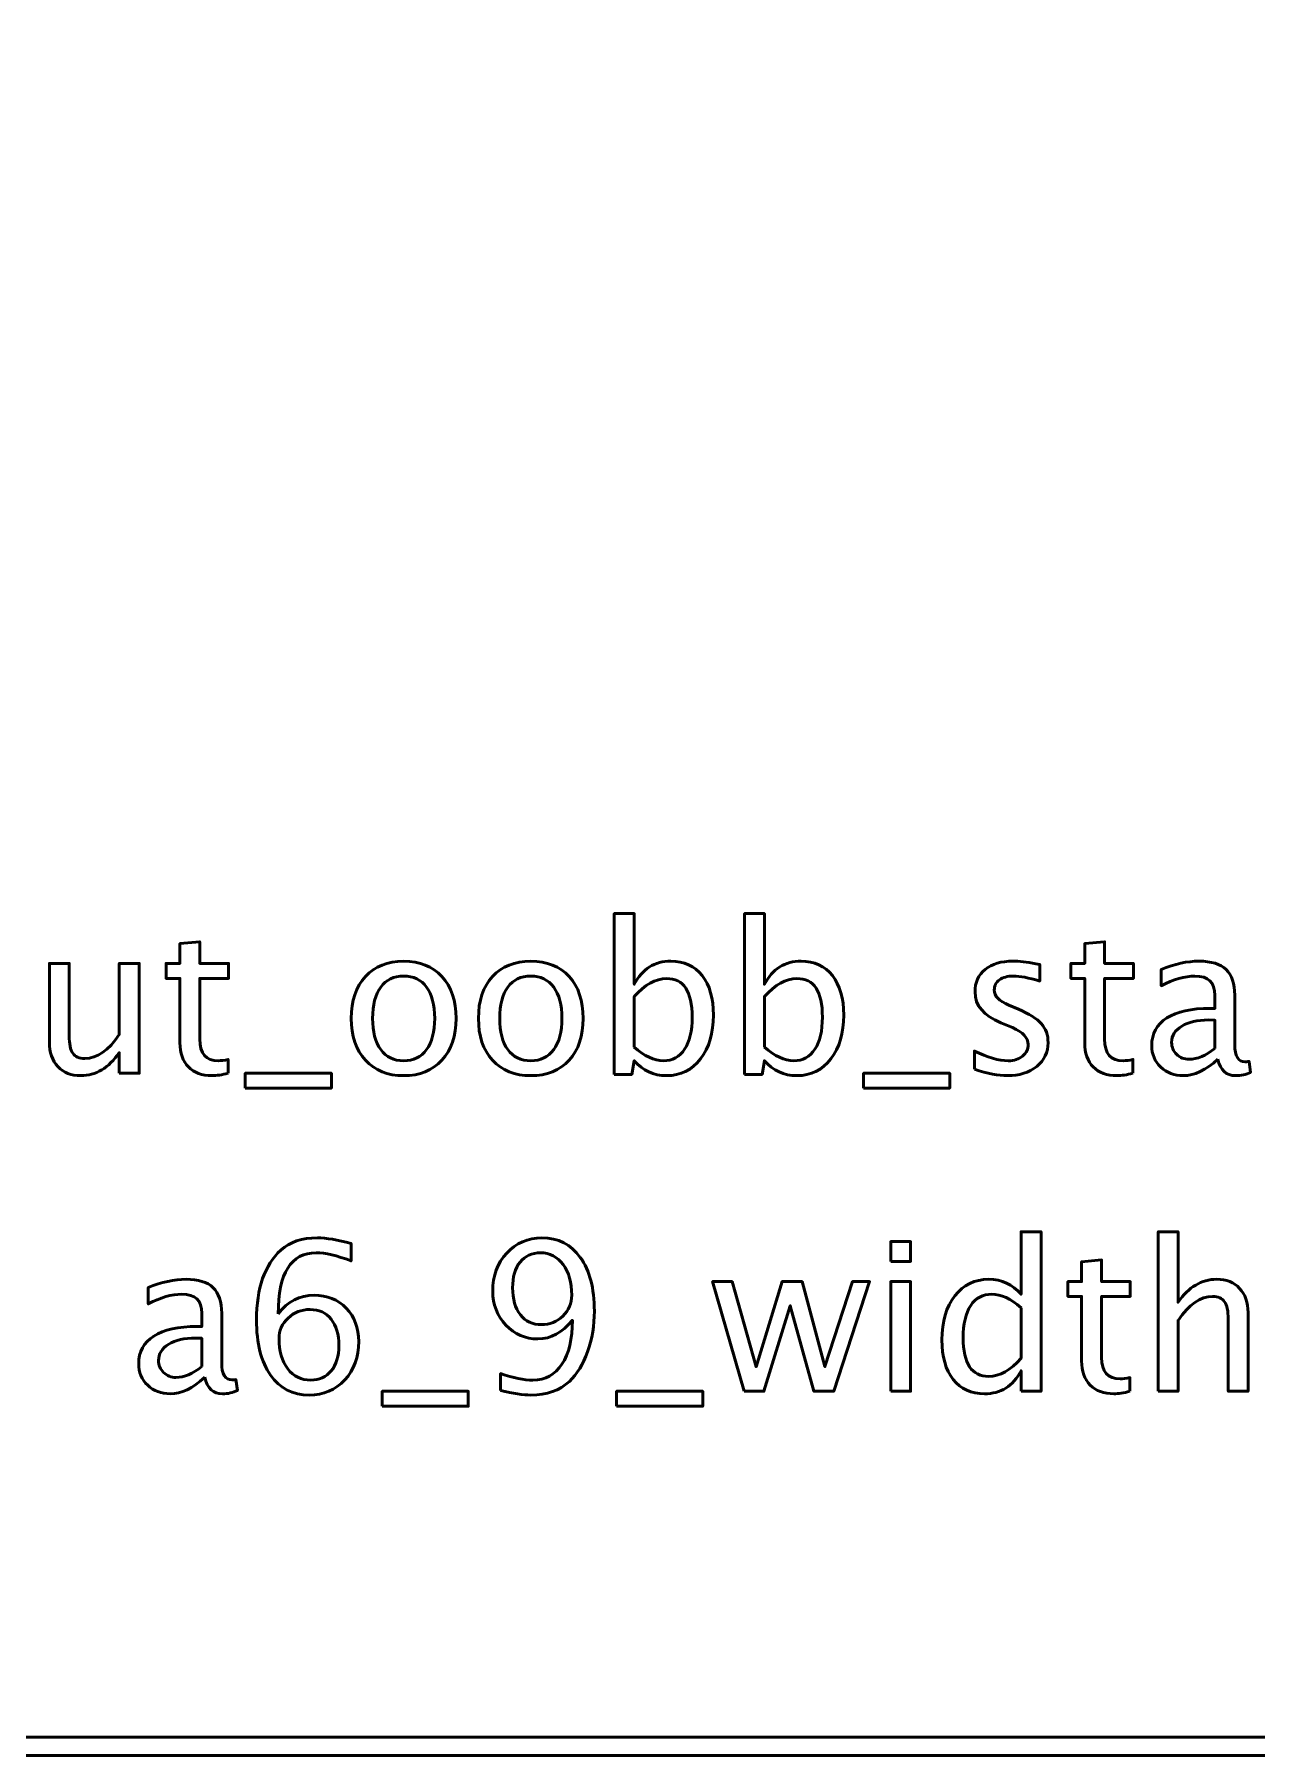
# Model space of a CAD drawing. Header units: centimetres. Extents: x -6.7 to 6.7, y -8.9 to 8.9.
# Drawn here: x -3.303 to 0.029, y -8.95 to -4.258 of the extents above; entities that cross this region are included whole.
import ezdxf

# ---------------------------------------------------------------- set-up
doc = ezdxf.new("R2010")
doc.units = ezdxf.units.CM
doc.header["$MEASUREMENT"] = 0
doc.layers.add('Layer 1', color=7, linetype='Continuous')

msp = doc.modelspace()

# ---------------------------------------------------------------- linework, layer by layer
at = {"layer": 'Layer 1', "color": 4, "lineweight": 53}
msp.add_lwpolyline([(-5.21524, -8.9), (5.21524, -8.9), (5.21524, 5.9), (-5.21524, 5.9), (-5.21524, -8.9)], close=True, dxfattribs=at)
at = {"layer": 'Layer 1', "lineweight": 53}
msp.add_open_spline([(-6.7, -8.45), (-6.7, -8.45), (-6.7, 8.45), (-6.7, 8.45), (-6.7, 8.45), (-6.7, 8.72614), (-6.47614, 8.95), (-6.2, 8.95), (-6.2, 8.95), (-6.2, 8.95), (6.2, 8.95), (6.2, 8.95), (6.2, 8.95), (6.47614, 8.95), (6.7, 8.72614), (6.7, 8.45), (6.7, 8.45), (6.7, 8.45), (6.7, -8.45), (6.7, -8.45), (6.7, -8.45), (6.7, -8.72614), (6.47614, -8.95), (6.2, -8.95), (6.2, -8.95), (6.2, -8.95), (-6.2, -8.95), (-6.2, -8.95), (-6.2, -8.95), (-6.47614, -8.95), (-6.7, -8.72614), (-6.7, -8.45)], degree=3, knots=[0, 0, 0, 0, 0.1111111, 0.1111111, 0.1111111, 0.1111111, 0.2222222, 0.2222222, 0.2222222, 0.2222222, 0.3333333, 0.3333333, 0.3333333, 0.3333333, 0.4444444, 0.4444444, 0.4444444, 0.4444444, 0.5555556, 0.5555556, 0.5555556, 0.5555556, 0.6666667, 0.6666667, 0.6666667, 0.6666667, 0.7777778, 0.7777778, 0.7777778, 0.7777778, 1, 1, 1, 1], dxfattribs=at)
at = {"layer": 'Layer 1', "color": 5, "lineweight": 53}
for points, knots in [([(-1.72193, -7.0929), (-1.72193, -7.0929), (-1.72193, -6.65433), (-1.72193, -6.65433), (-1.72193, -6.65433), (-1.72193, -6.65433), (-1.66775, -6.65433), (-1.66775, -6.65433), (-1.66775, -6.65433), (-1.66775, -6.65433), (-1.66775, -6.84689), (-1.66775, -6.84689), (-1.66775, -6.84689), (-1.64555, -6.80503), (-1.61215, -6.78415), (-1.56765, -6.78415), (-1.56765, -6.78415), (-1.53162, -6.78415), (-1.50331, -6.79722), (-1.48261, -6.82347), (-1.48261, -6.82347), (-1.46192, -6.84972), (-1.45157, -6.88556), (-1.45157, -6.931), (-1.45157, -6.931), (-1.45157, -6.98048), (-1.46333, -7.02046), (-1.48675, -7.05075), (-1.48675, -7.05075), (-1.51017, -7.08114), (-1.54103, -7.09628), (-1.57922, -7.09628), (-1.57922, -7.09628), (-1.61469, -7.09628), (-1.64423, -7.08274), (-1.66775, -7.05555), (-1.66775, -7.05555), (-1.66775, -7.05555), (-1.67433, -7.0929), (-1.67433, -7.0929), (-1.67433, -7.0929), (-1.67433, -7.0929), (-1.72193, -7.0929), (-1.72193, -7.0929)], [0, 0, 0, 0, 0.0833333, 0.0833333, 0.0833333, 0.0833333, 0.1666667, 0.1666667, 0.1666667, 0.1666667, 0.25, 0.25, 0.25, 0.25, 0.3333333, 0.3333333, 0.3333333, 0.3333333, 0.4166667, 0.4166667, 0.4166667, 0.4166667, 0.5, 0.5, 0.5, 0.5, 0.5833333, 0.5833333, 0.5833333, 0.5833333, 0.6666667, 0.6666667, 0.6666667, 0.6666667, 0.75, 0.75, 0.75, 0.75, 0.8333333, 0.8333333, 0.8333333, 0.8333333, 1, 1, 1, 1]), ([(-1.36671, -7.0929), (-1.36671, -7.0929), (-1.36671, -6.65433), (-1.36671, -6.65433), (-1.36671, -6.65433), (-1.36671, -6.65433), (-1.31253, -6.65433), (-1.31253, -6.65433), (-1.31253, -6.65433), (-1.31253, -6.65433), (-1.31253, -6.84689), (-1.31253, -6.84689), (-1.31253, -6.84689), (-1.29033, -6.80503), (-1.25693, -6.78415), (-1.21243, -6.78415), (-1.21243, -6.78415), (-1.1764, -6.78415), (-1.14809, -6.79722), (-1.12739, -6.82347), (-1.12739, -6.82347), (-1.1067, -6.84972), (-1.09635, -6.88556), (-1.09635, -6.931), (-1.09635, -6.931), (-1.09635, -6.98048), (-1.10811, -7.02046), (-1.13153, -7.05075), (-1.13153, -7.05075), (-1.15495, -7.08114), (-1.18581, -7.09628), (-1.224, -7.09628), (-1.224, -7.09628), (-1.25947, -7.09628), (-1.28901, -7.08274), (-1.31253, -7.05555), (-1.31253, -7.05555), (-1.31253, -7.05555), (-1.31911, -7.0929), (-1.31911, -7.0929), (-1.31911, -7.0929), (-1.31911, -7.0929), (-1.36671, -7.0929), (-1.36671, -7.0929)], [0, 0, 0, 0, 0.0833333, 0.0833333, 0.0833333, 0.0833333, 0.1666667, 0.1666667, 0.1666667, 0.1666667, 0.25, 0.25, 0.25, 0.25, 0.3333333, 0.3333333, 0.3333333, 0.3333333, 0.4166667, 0.4166667, 0.4166667, 0.4166667, 0.5, 0.5, 0.5, 0.5, 0.5833333, 0.5833333, 0.5833333, 0.5833333, 0.6666667, 0.6666667, 0.6666667, 0.6666667, 0.75, 0.75, 0.75, 0.75, 0.8333333, 0.8333333, 0.8333333, 0.8333333, 1, 1, 1, 1]), ([(-2.77498, -7.08942), (-2.79173, -7.09403), (-2.80631, -7.09628), (-2.81863, -7.09628), (-2.81863, -7.09628), (-2.84629, -7.09628), (-2.86783, -7.08838), (-2.88326, -7.07258), (-2.88326, -7.07258), (-2.89878, -7.05677), (-2.9065, -7.03485), (-2.9065, -7.00673), (-2.9065, -7.00673), (-2.9065, -7.00673), (-2.9065, -6.831), (-2.9065, -6.831), (-2.9065, -6.831), (-2.9065, -6.831), (-2.94394, -6.831), (-2.94394, -6.831), (-2.94394, -6.831), (-2.94394, -6.831), (-2.94394, -6.79036), (-2.94394, -6.79036), (-2.94394, -6.79036), (-2.94394, -6.79036), (-2.9065, -6.79036), (-2.9065, -6.79036), (-2.9065, -6.79036), (-2.9065, -6.79036), (-2.9065, -6.73626), (-2.9065, -6.73626), (-2.9065, -6.73626), (-2.9065, -6.73626), (-2.85231, -6.73109), (-2.85231, -6.73109), (-2.85231, -6.73109), (-2.85231, -6.73109), (-2.85231, -6.79036), (-2.85231, -6.79036), (-2.85231, -6.79036), (-2.85231, -6.79036), (-2.77385, -6.79036), (-2.77385, -6.79036), (-2.77385, -6.79036), (-2.77385, -6.79036), (-2.77385, -6.831), (-2.77385, -6.831), (-2.77385, -6.831), (-2.77385, -6.831), (-2.85231, -6.831), (-2.85231, -6.831), (-2.85231, -6.831), (-2.85231, -6.831), (-2.85231, -6.99694), (-2.85231, -6.99694), (-2.85231, -6.99694), (-2.85231, -7.03608), (-2.83528, -7.05564), (-2.80132, -7.05564), (-2.80132, -7.05564), (-2.79408, -7.05564), (-2.78533, -7.05442), (-2.77498, -7.05207), (-2.77498, -7.05207), (-2.77498, -7.05207), (-2.77498, -7.08942), (-2.77498, -7.08942)], [0, 0, 0, 0, 0.0555556, 0.0555556, 0.0555556, 0.0555556, 0.1111111, 0.1111111, 0.1111111, 0.1111111, 0.1666667, 0.1666667, 0.1666667, 0.1666667, 0.2222222, 0.2222222, 0.2222222, 0.2222222, 0.2777778, 0.2777778, 0.2777778, 0.2777778, 0.3333333, 0.3333333, 0.3333333, 0.3333333, 0.3888889, 0.3888889, 0.3888889, 0.3888889, 0.4444444, 0.4444444, 0.4444444, 0.4444444, 0.5, 0.5, 0.5, 0.5, 0.5555556, 0.5555556, 0.5555556, 0.5555556, 0.6111111, 0.6111111, 0.6111111, 0.6111111, 0.6666667, 0.6666667, 0.6666667, 0.6666667, 0.7222222, 0.7222222, 0.7222222, 0.7222222, 0.7777778, 0.7777778, 0.7777778, 0.7777778, 0.8333333, 0.8333333, 0.8333333, 0.8333333, 0.8888889, 0.8888889, 0.8888889, 0.8888889, 1, 1, 1, 1]), ([(-0.30773, -7.08942), (-0.32448, -7.09403), (-0.33906, -7.09628), (-0.35138, -7.09628), (-0.35138, -7.09628), (-0.37904, -7.09628), (-0.40058, -7.08838), (-0.41601, -7.07258), (-0.41601, -7.07258), (-0.43153, -7.05677), (-0.43925, -7.03485), (-0.43925, -7.00673), (-0.43925, -7.00673), (-0.43925, -7.00673), (-0.43925, -6.831), (-0.43925, -6.831), (-0.43925, -6.831), (-0.43925, -6.831), (-0.47669, -6.831), (-0.47669, -6.831), (-0.47669, -6.831), (-0.47669, -6.831), (-0.47669, -6.79036), (-0.47669, -6.79036), (-0.47669, -6.79036), (-0.47669, -6.79036), (-0.43925, -6.79036), (-0.43925, -6.79036), (-0.43925, -6.79036), (-0.43925, -6.79036), (-0.43925, -6.73626), (-0.43925, -6.73626), (-0.43925, -6.73626), (-0.43925, -6.73626), (-0.38506, -6.73109), (-0.38506, -6.73109), (-0.38506, -6.73109), (-0.38506, -6.73109), (-0.38506, -6.79036), (-0.38506, -6.79036), (-0.38506, -6.79036), (-0.38506, -6.79036), (-0.3066, -6.79036), (-0.3066, -6.79036), (-0.3066, -6.79036), (-0.3066, -6.79036), (-0.3066, -6.831), (-0.3066, -6.831), (-0.3066, -6.831), (-0.3066, -6.831), (-0.38506, -6.831), (-0.38506, -6.831), (-0.38506, -6.831), (-0.38506, -6.831), (-0.38506, -6.99694), (-0.38506, -6.99694), (-0.38506, -6.99694), (-0.38506, -7.03608), (-0.36803, -7.05564), (-0.33407, -7.05564), (-0.33407, -7.05564), (-0.32683, -7.05564), (-0.31808, -7.05442), (-0.30773, -7.05207), (-0.30773, -7.05207), (-0.30773, -7.05207), (-0.30773, -7.08942), (-0.30773, -7.08942)], [0, 0, 0, 0, 0.0555556, 0.0555556, 0.0555556, 0.0555556, 0.1111111, 0.1111111, 0.1111111, 0.1111111, 0.1666667, 0.1666667, 0.1666667, 0.1666667, 0.2222222, 0.2222222, 0.2222222, 0.2222222, 0.2777778, 0.2777778, 0.2777778, 0.2777778, 0.3333333, 0.3333333, 0.3333333, 0.3333333, 0.3888889, 0.3888889, 0.3888889, 0.3888889, 0.4444444, 0.4444444, 0.4444444, 0.4444444, 0.5, 0.5, 0.5, 0.5, 0.5555556, 0.5555556, 0.5555556, 0.5555556, 0.6111111, 0.6111111, 0.6111111, 0.6111111, 0.6666667, 0.6666667, 0.6666667, 0.6666667, 0.7222222, 0.7222222, 0.7222222, 0.7222222, 0.7777778, 0.7777778, 0.7777778, 0.7777778, 0.8333333, 0.8333333, 0.8333333, 0.8333333, 0.8888889, 0.8888889, 0.8888889, 0.8888889, 1, 1, 1, 1]), ([(-3.07169, -7.08951), (-3.07169, -7.08951), (-3.07169, -7.03325), (-3.07169, -7.03325), (-3.07169, -7.03325), (-3.10057, -7.0753), (-3.13566, -7.09628), (-3.17686, -7.09628), (-3.17686, -7.09628), (-3.20302, -7.09628), (-3.22381, -7.0881), (-3.23923, -7.07164), (-3.23923, -7.07164), (-3.25476, -7.05517), (-3.26247, -7.03307), (-3.26247, -7.00513), (-3.26247, -7.00513), (-3.26247, -7.00513), (-3.26247, -6.79036), (-3.26247, -6.79036), (-3.26247, -6.79036), (-3.26247, -6.79036), (-3.20828, -6.79036), (-3.20828, -6.79036), (-3.20828, -6.79036), (-3.20828, -6.79036), (-3.20828, -6.98744), (-3.20828, -6.98744), (-3.20828, -6.98744), (-3.20828, -7.00992), (-3.20499, -7.02582), (-3.1985, -7.03523), (-3.1985, -7.03523), (-3.19192, -7.04473), (-3.181, -7.04943), (-3.16567, -7.04943), (-3.16567, -7.04943), (-3.13256, -7.04943), (-3.10113, -7.0277), (-3.07169, -6.98415), (-3.07169, -6.98415), (-3.07169, -6.98415), (-3.07169, -6.79036), (-3.07169, -6.79036), (-3.07169, -6.79036), (-3.07169, -6.79036), (-3.0175, -6.79036), (-3.0175, -6.79036), (-3.0175, -6.79036), (-3.0175, -6.79036), (-3.0175, -7.08951), (-3.0175, -7.08951), (-3.0175, -7.08951), (-3.0175, -7.08951), (-3.07169, -7.08951), (-3.07169, -7.08951)], [0, 0, 0, 0, 0.0666667, 0.0666667, 0.0666667, 0.0666667, 0.1333333, 0.1333333, 0.1333333, 0.1333333, 0.2, 0.2, 0.2, 0.2, 0.2666667, 0.2666667, 0.2666667, 0.2666667, 0.3333333, 0.3333333, 0.3333333, 0.3333333, 0.4, 0.4, 0.4, 0.4, 0.4666667, 0.4666667, 0.4666667, 0.4666667, 0.5333333, 0.5333333, 0.5333333, 0.5333333, 0.6, 0.6, 0.6, 0.6, 0.6666667, 0.6666667, 0.6666667, 0.6666667, 0.7333333, 0.7333333, 0.7333333, 0.7333333, 0.8, 0.8, 0.8, 0.8, 0.8666667, 0.8666667, 0.8666667, 0.8666667, 1, 1, 1, 1]), ([(-2.29634, -7.09628), (-2.34027, -7.09628), (-2.37508, -7.08227), (-2.40066, -7.05423), (-2.40066, -7.05423), (-2.42635, -7.0262), (-2.43914, -6.9881), (-2.43914, -6.94003), (-2.43914, -6.94003), (-2.43914, -6.89205), (-2.42635, -6.85404), (-2.40066, -6.8261), (-2.40066, -6.8261), (-2.37508, -6.79816), (-2.34027, -6.78415), (-2.29634, -6.78415), (-2.29634, -6.78415), (-2.2524, -6.78415), (-2.2176, -6.79816), (-2.19201, -6.8261), (-2.19201, -6.8261), (-2.16633, -6.85404), (-2.15353, -6.89205), (-2.15353, -6.94003), (-2.15353, -6.94003), (-2.15353, -6.9881), (-2.16633, -7.0262), (-2.19201, -7.05423), (-2.19201, -7.05423), (-2.2176, -7.08227), (-2.2524, -7.09628), (-2.29634, -7.09628)], [0, 0, 0, 0, 0.1111111, 0.1111111, 0.1111111, 0.1111111, 0.2222222, 0.2222222, 0.2222222, 0.2222222, 0.3333333, 0.3333333, 0.3333333, 0.3333333, 0.4444444, 0.4444444, 0.4444444, 0.4444444, 0.5555556, 0.5555556, 0.5555556, 0.5555556, 0.6666667, 0.6666667, 0.6666667, 0.6666667, 0.7777778, 0.7777778, 0.7777778, 0.7777778, 1, 1, 1, 1]), ([(-1.94959, -7.09628), (-1.99352, -7.09628), (-2.02833, -7.08227), (-2.05391, -7.05423), (-2.05391, -7.05423), (-2.0796, -7.0262), (-2.09239, -6.9881), (-2.09239, -6.94003), (-2.09239, -6.94003), (-2.09239, -6.89205), (-2.0796, -6.85404), (-2.05391, -6.8261), (-2.05391, -6.8261), (-2.02833, -6.79816), (-1.99352, -6.78415), (-1.94959, -6.78415), (-1.94959, -6.78415), (-1.90565, -6.78415), (-1.87085, -6.79816), (-1.84526, -6.8261), (-1.84526, -6.8261), (-1.81958, -6.85404), (-1.80678, -6.89205), (-1.80678, -6.94003), (-1.80678, -6.94003), (-1.80678, -6.9881), (-1.81958, -7.0262), (-1.84526, -7.05423), (-1.84526, -7.05423), (-1.87085, -7.08227), (-1.90565, -7.09628), (-1.94959, -7.09628)], [0, 0, 0, 0, 0.1111111, 0.1111111, 0.1111111, 0.1111111, 0.2222222, 0.2222222, 0.2222222, 0.2222222, 0.3333333, 0.3333333, 0.3333333, 0.3333333, 0.4444444, 0.4444444, 0.4444444, 0.4444444, 0.5555556, 0.5555556, 0.5555556, 0.5555556, 0.6666667, 0.6666667, 0.6666667, 0.6666667, 0.7777778, 0.7777778, 0.7777778, 0.7777778, 1, 1, 1, 1]), ([(-0.74, -7.07879), (-0.74, -7.07879), (-0.74, -7.02911), (-0.74, -7.02911), (-0.74, -7.02911), (-0.70453, -7.0468), (-0.67377, -7.05564), (-0.64752, -7.05564), (-0.64752, -7.05564), (-0.63191, -7.05564), (-0.61893, -7.05141), (-0.60867, -7.04294), (-0.60867, -7.04294), (-0.59842, -7.03457), (-0.59324, -7.02403), (-0.59324, -7.01134), (-0.59324, -7.01134), (-0.59324, -6.9928), (-0.60764, -6.97747), (-0.63642, -6.96533), (-0.63642, -6.96533), (-0.63642, -6.96533), (-0.66813, -6.95188), (-0.66813, -6.95188), (-0.66813, -6.95188), (-0.71488, -6.9325), (-0.7383, -6.90447), (-0.7383, -6.86806), (-0.7383, -6.86806), (-0.7383, -6.842), (-0.72909, -6.8215), (-0.71065, -6.80654), (-0.71065, -6.80654), (-0.69221, -6.79158), (-0.6669, -6.78415), (-0.63482, -6.78415), (-0.63482, -6.78415), (-0.61817, -6.78415), (-0.59748, -6.78641), (-0.57292, -6.79102), (-0.57292, -6.79102), (-0.57292, -6.79102), (-0.56164, -6.79318), (-0.56164, -6.79318), (-0.56164, -6.79318), (-0.56164, -6.79318), (-0.56164, -6.83833), (-0.56164, -6.83833), (-0.56164, -6.83833), (-0.59183, -6.8293), (-0.61592, -6.82479), (-0.63388, -6.82479), (-0.63388, -6.82479), (-0.64969, -6.82479), (-0.6622, -6.82827), (-0.6717, -6.83514), (-0.6717, -6.83514), (-0.68111, -6.842), (-0.68581, -6.85122), (-0.68581, -6.86279), (-0.68581, -6.86279), (-0.68581, -6.87907), (-0.67264, -6.8929), (-0.64621, -6.90409), (-0.64621, -6.90409), (-0.64621, -6.90409), (-0.62015, -6.9151), (-0.62015, -6.9151), (-0.62015, -6.9151), (-0.59061, -6.92752), (-0.56973, -6.94069), (-0.5575, -6.95451), (-0.5575, -6.95451), (-0.54517, -6.96834), (-0.53906, -6.98565), (-0.53906, -7.00635), (-0.53906, -7.00635), (-0.53906, -7.0326), (-0.54941, -7.05414), (-0.5702, -7.07098), (-0.5702, -7.07098), (-0.59089, -7.08782), (-0.61742, -7.09628), (-0.64969, -7.09628), (-0.64969, -7.09628), (-0.67452, -7.09628), (-0.70453, -7.09045), (-0.74, -7.07879)], [0, 0, 0, 0, 0.0434783, 0.0434783, 0.0434783, 0.0434783, 0.0869565, 0.0869565, 0.0869565, 0.0869565, 0.1304348, 0.1304348, 0.1304348, 0.1304348, 0.173913, 0.173913, 0.173913, 0.173913, 0.2173913, 0.2173913, 0.2173913, 0.2173913, 0.2608696, 0.2608696, 0.2608696, 0.2608696, 0.3043478, 0.3043478, 0.3043478, 0.3043478, 0.3478261, 0.3478261, 0.3478261, 0.3478261, 0.3913043, 0.3913043, 0.3913043, 0.3913043, 0.4347826, 0.4347826, 0.4347826, 0.4347826, 0.4782609, 0.4782609, 0.4782609, 0.4782609, 0.5217391, 0.5217391, 0.5217391, 0.5217391, 0.5652174, 0.5652174, 0.5652174, 0.5652174, 0.6086957, 0.6086957, 0.6086957, 0.6086957, 0.6521739, 0.6521739, 0.6521739, 0.6521739, 0.6956522, 0.6956522, 0.6956522, 0.6956522, 0.7391304, 0.7391304, 0.7391304, 0.7391304, 0.7826087, 0.7826087, 0.7826087, 0.7826087, 0.826087, 0.826087, 0.826087, 0.826087, 0.8695652, 0.8695652, 0.8695652, 0.8695652, 0.9130435, 0.9130435, 0.9130435, 0.9130435, 1, 1, 1, 1]), ([(-0.07622, -7.05141), (-0.10877, -7.08133), (-0.14009, -7.09628), (-0.1702, -7.09628), (-0.1702, -7.09628), (-0.19494, -7.09628), (-0.21554, -7.08857), (-0.23181, -7.07305), (-0.23181, -7.07305), (-0.24818, -7.05753), (-0.25637, -7.03796), (-0.25637, -7.01435), (-0.25637, -7.01435), (-0.25637, -6.9817), (-0.24263, -6.95658), (-0.21516, -6.93909), (-0.21516, -6.93909), (-0.18769, -6.92159), (-0.14828, -6.91284), (-0.09691, -6.91284), (-0.09691, -6.91284), (-0.09691, -6.91284), (-0.08421, -6.91284), (-0.08421, -6.91284), (-0.08421, -6.91284), (-0.08421, -6.91284), (-0.08421, -6.87681), (-0.08421, -6.87681), (-0.08421, -6.87681), (-0.08421, -6.8421), (-0.10228, -6.82479), (-0.13849, -6.82479), (-0.13849, -6.82479), (-0.16653, -6.82479), (-0.1972, -6.83363), (-0.2304, -6.85132), (-0.2304, -6.85132), (-0.2304, -6.85132), (-0.2304, -6.80673), (-0.2304, -6.80673), (-0.2304, -6.80673), (-0.1939, -6.79167), (-0.15947, -6.78415), (-0.12721, -6.78415), (-0.12721, -6.78415), (-0.094, -6.78415), (-0.06944, -6.79167), (-0.05373, -6.80682), (-0.05373, -6.80682), (-0.03793, -6.82197), (-0.03003, -6.8453), (-0.03003, -6.87681), (-0.03003, -6.87681), (-0.03003, -6.87681), (-0.03003, -7.01199), (-0.03003, -7.01199), (-0.03003, -7.01199), (-0.03003, -7.04294), (-0.02053, -7.05847), (-0.00143, -7.05847), (-0.00143, -7.05847), (0.00092, -7.05847), (0.0044, -7.05809), (0.00901, -7.05734), (0.00901, -7.05734), (0.00901, -7.05734), (0.01287, -7.08744), (0.01287, -7.08744), (0.01287, -7.08744), (0.00055, -7.09337), (-0.013, -7.09628), (-0.02786, -7.09628), (-0.02786, -7.09628), (-0.05317, -7.09628), (-0.06926, -7.08133), (-0.07622, -7.05141)], [0, 0, 0, 0, 0.05, 0.05, 0.05, 0.05, 0.1, 0.1, 0.1, 0.1, 0.15, 0.15, 0.15, 0.15, 0.2, 0.2, 0.2, 0.2, 0.25, 0.25, 0.25, 0.25, 0.3, 0.3, 0.3, 0.3, 0.35, 0.35, 0.35, 0.35, 0.4, 0.4, 0.4, 0.4, 0.45, 0.45, 0.45, 0.45, 0.5, 0.5, 0.5, 0.5, 0.55, 0.55, 0.55, 0.55, 0.6, 0.6, 0.6, 0.6, 0.65, 0.65, 0.65, 0.65, 0.7, 0.7, 0.7, 0.7, 0.75, 0.75, 0.75, 0.75, 0.8, 0.8, 0.8, 0.8, 0.85, 0.85, 0.85, 0.85, 0.9, 0.9, 0.9, 0.9, 1, 1, 1, 1]), ([(-2.29643, -7.05564), (-2.26962, -7.05564), (-2.24874, -7.04558), (-2.23387, -7.02535), (-2.23387, -7.02535), (-2.2191, -7.00522), (-2.21167, -6.97672), (-2.21167, -6.94003), (-2.21167, -6.94003), (-2.21167, -6.90343), (-2.2191, -6.87502), (-2.23387, -6.85489), (-2.23387, -6.85489), (-2.24874, -6.83485), (-2.26962, -6.82479), (-2.29643, -6.82479), (-2.29643, -6.82479), (-2.32334, -6.82479), (-2.34422, -6.83485), (-2.3589, -6.85489), (-2.3589, -6.85489), (-2.37367, -6.87502), (-2.381, -6.90343), (-2.381, -6.94003), (-2.381, -6.94003), (-2.381, -6.97672), (-2.37367, -7.00522), (-2.3589, -7.02535), (-2.3589, -7.02535), (-2.34422, -7.04558), (-2.32334, -7.05564), (-2.29643, -7.05564)], [0, 0, 0, 0, 0.1111111, 0.1111111, 0.1111111, 0.1111111, 0.2222222, 0.2222222, 0.2222222, 0.2222222, 0.3333333, 0.3333333, 0.3333333, 0.3333333, 0.4444444, 0.4444444, 0.4444444, 0.4444444, 0.5555556, 0.5555556, 0.5555556, 0.5555556, 0.6666667, 0.6666667, 0.6666667, 0.6666667, 0.7777778, 0.7777778, 0.7777778, 0.7777778, 1, 1, 1, 1]), ([(-1.94968, -7.05564), (-1.92287, -7.05564), (-1.90199, -7.04558), (-1.88712, -7.02535), (-1.88712, -7.02535), (-1.87235, -7.00522), (-1.86492, -6.97672), (-1.86492, -6.94003), (-1.86492, -6.94003), (-1.86492, -6.90343), (-1.87235, -6.87502), (-1.88712, -6.85489), (-1.88712, -6.85489), (-1.90199, -6.83485), (-1.92287, -6.82479), (-1.94968, -6.82479), (-1.94968, -6.82479), (-1.97659, -6.82479), (-1.99747, -6.83485), (-2.01215, -6.85489), (-2.01215, -6.85489), (-2.02692, -6.87502), (-2.03425, -6.90343), (-2.03425, -6.94003), (-2.03425, -6.94003), (-2.03425, -6.97672), (-2.02692, -7.00522), (-2.01215, -7.02535), (-2.01215, -7.02535), (-1.99747, -7.04558), (-1.97659, -7.05564), (-1.94968, -7.05564)], [0, 0, 0, 0, 0.1111111, 0.1111111, 0.1111111, 0.1111111, 0.2222222, 0.2222222, 0.2222222, 0.2222222, 0.3333333, 0.3333333, 0.3333333, 0.3333333, 0.4444444, 0.4444444, 0.4444444, 0.4444444, 0.5555556, 0.5555556, 0.5555556, 0.5555556, 0.6666667, 0.6666667, 0.6666667, 0.6666667, 0.7777778, 0.7777778, 0.7777778, 0.7777778, 1, 1, 1, 1]), ([(-1.66775, -7.0182), (-1.63981, -7.04313), (-1.61318, -7.05564), (-1.58788, -7.05564), (-1.58788, -7.05564), (-1.56295, -7.05564), (-1.54366, -7.0452), (-1.53012, -7.02441), (-1.53012, -7.02441), (-1.51648, -7.00362), (-1.5097, -6.97436), (-1.5097, -6.93655), (-1.5097, -6.93655), (-1.5097, -6.86656), (-1.53285, -6.83156), (-1.57913, -6.83156), (-1.57913, -6.83156), (-1.60942, -6.83156), (-1.63896, -6.84793), (-1.66775, -6.88076), (-1.66775, -6.88076), (-1.66775, -6.88076), (-1.66775, -7.0182), (-1.66775, -7.0182)], [0, 0, 0, 0, 0.1428571, 0.1428571, 0.1428571, 0.1428571, 0.2857143, 0.2857143, 0.2857143, 0.2857143, 0.4285714, 0.4285714, 0.4285714, 0.4285714, 0.5714286, 0.5714286, 0.5714286, 0.5714286, 0.7142857, 0.7142857, 0.7142857, 0.7142857, 1, 1, 1, 1]), ([(-1.31253, -7.0182), (-1.28459, -7.04313), (-1.25796, -7.05564), (-1.23266, -7.05564), (-1.23266, -7.05564), (-1.20773, -7.05564), (-1.18844, -7.0452), (-1.1749, -7.02441), (-1.1749, -7.02441), (-1.16126, -7.00362), (-1.15448, -6.97436), (-1.15448, -6.93655), (-1.15448, -6.93655), (-1.15448, -6.86656), (-1.17763, -6.83156), (-1.22391, -6.83156), (-1.22391, -6.83156), (-1.2542, -6.83156), (-1.28374, -6.84793), (-1.31253, -6.88076), (-1.31253, -6.88076), (-1.31253, -6.88076), (-1.31253, -7.0182), (-1.31253, -7.0182)], [0, 0, 0, 0, 0.1428571, 0.1428571, 0.1428571, 0.1428571, 0.2857143, 0.2857143, 0.2857143, 0.2857143, 0.4285714, 0.4285714, 0.4285714, 0.4285714, 0.5714286, 0.5714286, 0.5714286, 0.5714286, 0.7142857, 0.7142857, 0.7142857, 0.7142857, 1, 1, 1, 1]), ([(-0.08421, -7.02187), (-0.08421, -7.02187), (-0.08421, -6.94501), (-0.08421, -6.94501), (-0.08421, -6.94501), (-0.08421, -6.94501), (-0.10162, -6.94445), (-0.10162, -6.94445), (-0.10162, -6.94445), (-0.13172, -6.94445), (-0.15599, -6.95), (-0.17452, -6.9611), (-0.17452, -6.9611), (-0.19296, -6.97229), (-0.20218, -6.98706), (-0.20218, -7.0055), (-0.20218, -7.0055), (-0.20218, -7.01839), (-0.19757, -7.0293), (-0.18845, -7.03824), (-0.18845, -7.03824), (-0.17923, -7.04718), (-0.16803, -7.05169), (-0.15477, -7.05169), (-0.15477, -7.05169), (-0.13219, -7.05169), (-0.10867, -7.04172), (-0.08421, -7.02187)], [0, 0, 0, 0, 0.125, 0.125, 0.125, 0.125, 0.25, 0.25, 0.25, 0.25, 0.375, 0.375, 0.375, 0.375, 0.5, 0.5, 0.5, 0.5, 0.625, 0.625, 0.625, 0.625, 0.75, 0.75, 0.75, 0.75, 1, 1, 1, 1]), ([(-2.72813, -7.13015), (-2.72813, -7.13015), (-2.72813, -7.08951), (-2.72813, -7.08951), (-2.72813, -7.08951), (-2.72813, -7.08951), (-2.49333, -7.08951), (-2.49333, -7.08951), (-2.49333, -7.08951), (-2.49333, -7.08951), (-2.49333, -7.13015), (-2.49333, -7.13015), (-2.49333, -7.13015), (-2.49333, -7.13015), (-2.72813, -7.13015), (-2.72813, -7.13015)], [0, 0, 0, 0, 0.2, 0.2, 0.2, 0.2, 0.4, 0.4, 0.4, 0.4, 0.6, 0.6, 0.6, 0.6, 1, 1, 1, 1]), ([(-1.04197, -7.13015), (-1.04197, -7.13015), (-1.04197, -7.08951), (-1.04197, -7.08951), (-1.04197, -7.08951), (-1.04197, -7.08951), (-0.80717, -7.08951), (-0.80717, -7.08951), (-0.80717, -7.08951), (-0.80717, -7.08951), (-0.80717, -7.13015), (-0.80717, -7.13015), (-0.80717, -7.13015), (-0.80717, -7.13015), (-1.04197, -7.13015), (-1.04197, -7.13015)], [0, 0, 0, 0, 0.2, 0.2, 0.2, 0.2, 0.4, 0.4, 0.4, 0.4, 0.6, 0.6, 0.6, 0.6, 1, 1, 1, 1]), ([(-2.6384, -7.74538), (-2.61243, -7.7118), (-2.57979, -7.69496), (-2.54047, -7.69496), (-2.54047, -7.69496), (-2.50481, -7.69496), (-2.47565, -7.70672), (-2.45288, -7.73033), (-2.45288, -7.73033), (-2.43021, -7.75394), (-2.41883, -7.78424), (-2.41883, -7.82121), (-2.41883, -7.82121), (-2.41883, -7.86363), (-2.43153, -7.89853), (-2.45702, -7.92591), (-2.45702, -7.92591), (-2.48252, -7.95329), (-2.51488, -7.96702), (-2.55429, -7.96702), (-2.55429, -7.96702), (-2.59907, -7.96702), (-2.63426, -7.94886), (-2.65956, -7.91265), (-2.65956, -7.91265), (-2.68496, -7.87633), (-2.69766, -7.8261), (-2.69766, -7.76203), (-2.69766, -7.76203), (-2.69766, -7.67567), (-2.67546, -7.61236), (-2.63115, -7.57191), (-2.63115, -7.57191), (-2.60707, -7.54971), (-2.57377, -7.53861), (-2.53134, -7.53861), (-2.53134, -7.53861), (-2.50669, -7.53861), (-2.47612, -7.54369), (-2.43971, -7.55385), (-2.43971, -7.55385), (-2.43971, -7.55385), (-2.43971, -7.60126), (-2.43971, -7.60126), (-2.43971, -7.60126), (-2.47819, -7.58659), (-2.5098, -7.57925), (-2.53463, -7.57925), (-2.53463, -7.57925), (-2.60378, -7.57925), (-2.6384, -7.63466), (-2.6384, -7.74538)], [0, 0, 0, 0, 0.0714286, 0.0714286, 0.0714286, 0.0714286, 0.1428571, 0.1428571, 0.1428571, 0.1428571, 0.2142857, 0.2142857, 0.2142857, 0.2142857, 0.2857143, 0.2857143, 0.2857143, 0.2857143, 0.3571429, 0.3571429, 0.3571429, 0.3571429, 0.4285714, 0.4285714, 0.4285714, 0.4285714, 0.5, 0.5, 0.5, 0.5, 0.5714286, 0.5714286, 0.5714286, 0.5714286, 0.6428571, 0.6428571, 0.6428571, 0.6428571, 0.7142857, 0.7142857, 0.7142857, 0.7142857, 0.7857143, 0.7857143, 0.7857143, 0.7857143, 0.8571429, 0.8571429, 0.8571429, 0.8571429, 1, 1, 1, 1]), ([(-2.032, -7.9546), (-2.032, -7.9546), (-2.032, -7.90832), (-2.032, -7.90832), (-2.032, -7.90832), (-1.99748, -7.92036), (-1.96813, -7.92638), (-1.94386, -7.92638), (-1.94386, -7.92638), (-1.91008, -7.92638), (-1.88365, -7.91199), (-1.86465, -7.8832), (-1.86465, -7.8832), (-1.84564, -7.85441), (-1.83614, -7.81434), (-1.83614, -7.76307), (-1.83614, -7.76307), (-1.86371, -7.79703), (-1.89503, -7.81406), (-1.93022, -7.81406), (-1.93022, -7.81406), (-1.96455, -7.81406), (-1.99372, -7.80145), (-2.01761, -7.77615), (-2.01761, -7.77615), (-2.04151, -7.75084), (-2.05345, -7.72008), (-2.05345, -7.68367), (-2.05345, -7.68367), (-2.05345, -7.6419), (-2.04075, -7.60728), (-2.01526, -7.57981), (-2.01526, -7.57981), (-1.98986, -7.55234), (-1.95787, -7.53861), (-1.9193, -7.53861), (-1.9193, -7.53861), (-1.875, -7.53861), (-1.84009, -7.55639), (-1.8146, -7.59195), (-1.8146, -7.59195), (-1.78911, -7.62751), (-1.77631, -7.67615), (-1.77631, -7.73795), (-1.77631, -7.73795), (-1.77631, -7.77727), (-1.78243, -7.81424), (-1.79475, -7.84886), (-1.79475, -7.84886), (-1.80707, -7.88358), (-1.82354, -7.91048), (-1.84433, -7.92977), (-1.84433, -7.92977), (-1.87086, -7.9546), (-1.90585, -7.96702), (-1.94913, -7.96702), (-1.94913, -7.96702), (-1.97048, -7.96702), (-1.99804, -7.96288), (-2.032, -7.9546)], [0, 0, 0, 0, 0.0625, 0.0625, 0.0625, 0.0625, 0.125, 0.125, 0.125, 0.125, 0.1875, 0.1875, 0.1875, 0.1875, 0.25, 0.25, 0.25, 0.25, 0.3125, 0.3125, 0.3125, 0.3125, 0.375, 0.375, 0.375, 0.375, 0.4375, 0.4375, 0.4375, 0.4375, 0.5, 0.5, 0.5, 0.5, 0.5625, 0.5625, 0.5625, 0.5625, 0.625, 0.625, 0.625, 0.625, 0.6875, 0.6875, 0.6875, 0.6875, 0.75, 0.75, 0.75, 0.75, 0.8125, 0.8125, 0.8125, 0.8125, 0.875, 0.875, 0.875, 0.875, 1, 1, 1, 1]), ([(-0.96813, -7.60296), (-0.96813, -7.60296), (-0.96813, -7.54877), (-0.96813, -7.54877), (-0.96813, -7.54877), (-0.96813, -7.54877), (-0.91395, -7.54877), (-0.91395, -7.54877), (-0.91395, -7.54877), (-0.91395, -7.54877), (-0.91395, -7.60296), (-0.91395, -7.60296), (-0.91395, -7.60296), (-0.91395, -7.60296), (-0.96813, -7.60296), (-0.96813, -7.60296)], [0, 0, 0, 0, 0.2, 0.2, 0.2, 0.2, 0.4, 0.4, 0.4, 0.4, 0.6, 0.6, 0.6, 0.6, 1, 1, 1, 1]), ([(-0.61254, -7.95686), (-0.61254, -7.95686), (-0.61254, -7.9007), (-0.61254, -7.9007), (-0.61254, -7.9007), (-0.63465, -7.94265), (-0.66795, -7.96363), (-0.71245, -7.96363), (-0.71245, -7.96363), (-0.74857, -7.96363), (-0.77698, -7.95056), (-0.79768, -7.92431), (-0.79768, -7.92431), (-0.81837, -7.89806), (-0.82872, -7.86222), (-0.82872, -7.81678), (-0.82872, -7.81678), (-0.82872, -7.76711), (-0.81696, -7.72713), (-0.79354, -7.69684), (-0.79354, -7.69684), (-0.77002, -7.66664), (-0.73916, -7.6515), (-0.70087, -7.6515), (-0.70087, -7.6515), (-0.66541, -7.6515), (-0.63587, -7.66504), (-0.61254, -7.69223), (-0.61254, -7.69223), (-0.61254, -7.69223), (-0.61254, -7.52168), (-0.61254, -7.52168), (-0.61254, -7.52168), (-0.61254, -7.52168), (-0.55835, -7.52168), (-0.55835, -7.52168), (-0.55835, -7.52168), (-0.55835, -7.52168), (-0.55835, -7.95686), (-0.55835, -7.95686), (-0.55835, -7.95686), (-0.55835, -7.95686), (-0.61254, -7.95686), (-0.61254, -7.95686)], [0, 0, 0, 0, 0.0833333, 0.0833333, 0.0833333, 0.0833333, 0.1666667, 0.1666667, 0.1666667, 0.1666667, 0.25, 0.25, 0.25, 0.25, 0.3333333, 0.3333333, 0.3333333, 0.3333333, 0.4166667, 0.4166667, 0.4166667, 0.4166667, 0.5, 0.5, 0.5, 0.5, 0.5833333, 0.5833333, 0.5833333, 0.5833333, 0.6666667, 0.6666667, 0.6666667, 0.6666667, 0.75, 0.75, 0.75, 0.75, 0.8333333, 0.8333333, 0.8333333, 0.8333333, 1, 1, 1, 1]), ([(-0.23869, -7.95686), (-0.23869, -7.95686), (-0.23869, -7.52168), (-0.23869, -7.52168), (-0.23869, -7.52168), (-0.23869, -7.52168), (-0.18451, -7.52168), (-0.18451, -7.52168), (-0.18451, -7.52168), (-0.18451, -7.52168), (-0.18451, -7.71424), (-0.18451, -7.71424), (-0.18451, -7.71424), (-0.15582, -7.67238), (-0.12063, -7.6515), (-0.07905, -7.6515), (-0.07905, -7.6515), (-0.0529, -7.6515), (-0.03211, -7.65968), (-0.01677, -7.67615), (-0.01677, -7.67615), (-0.00144, -7.69251), (0.00627, -7.71462), (0.00627, -7.74228), (0.00627, -7.74228), (0.00627, -7.74228), (0.00627, -7.95686), (0.00627, -7.95686), (0.00627, -7.95686), (0.00627, -7.95686), (-0.04791, -7.95686), (-0.04791, -7.95686), (-0.04791, -7.95686), (-0.04791, -7.95686), (-0.04791, -7.75996), (-0.04791, -7.75996), (-0.04791, -7.75996), (-0.04791, -7.73776), (-0.05121, -7.72196), (-0.0577, -7.71255), (-0.0577, -7.71255), (-0.06428, -7.70305), (-0.0751, -7.69835), (-0.09025, -7.69835), (-0.09025, -7.69835), (-0.12355, -7.69835), (-0.15497, -7.72008), (-0.18451, -7.76354), (-0.18451, -7.76354), (-0.18451, -7.76354), (-0.18451, -7.95686), (-0.18451, -7.95686), (-0.18451, -7.95686), (-0.18451, -7.95686), (-0.23869, -7.95686), (-0.23869, -7.95686)], [0, 0, 0, 0, 0.0666667, 0.0666667, 0.0666667, 0.0666667, 0.1333333, 0.1333333, 0.1333333, 0.1333333, 0.2, 0.2, 0.2, 0.2, 0.2666667, 0.2666667, 0.2666667, 0.2666667, 0.3333333, 0.3333333, 0.3333333, 0.3333333, 0.4, 0.4, 0.4, 0.4, 0.4666667, 0.4666667, 0.4666667, 0.4666667, 0.5333333, 0.5333333, 0.5333333, 0.5333333, 0.6, 0.6, 0.6, 0.6, 0.6666667, 0.6666667, 0.6666667, 0.6666667, 0.7333333, 0.7333333, 0.7333333, 0.7333333, 0.8, 0.8, 0.8, 0.8, 0.8666667, 0.8666667, 0.8666667, 0.8666667, 1, 1, 1, 1]), ([(-1.99927, -7.67445), (-1.99927, -7.7055), (-1.99221, -7.73005), (-1.9781, -7.74811), (-1.9781, -7.74811), (-1.96399, -7.76608), (-1.94499, -7.77511), (-1.921, -7.77511), (-1.921, -7.77511), (-1.89795, -7.77511), (-1.87829, -7.7673), (-1.86211, -7.75169), (-1.86211, -7.75169), (-1.84593, -7.73607), (-1.83784, -7.71716), (-1.83784, -7.69515), (-1.83784, -7.69515), (-1.83784, -7.66034), (-1.84564, -7.63231), (-1.86135, -7.61114), (-1.86135, -7.61114), (-1.87697, -7.58988), (-1.89748, -7.57925), (-1.92297, -7.57925), (-1.92297, -7.57925), (-1.94677, -7.57925), (-1.9654, -7.58772), (-1.97895, -7.60465), (-1.97895, -7.60465), (-1.99249, -7.62158), (-1.99927, -7.64482), (-1.99927, -7.67445)], [0, 0, 0, 0, 0.1111111, 0.1111111, 0.1111111, 0.1111111, 0.2222222, 0.2222222, 0.2222222, 0.2222222, 0.3333333, 0.3333333, 0.3333333, 0.3333333, 0.4444444, 0.4444444, 0.4444444, 0.4444444, 0.5555556, 0.5555556, 0.5555556, 0.5555556, 0.6666667, 0.6666667, 0.6666667, 0.6666667, 0.7777778, 0.7777778, 0.7777778, 0.7777778, 1, 1, 1, 1]), ([(-0.31602, -7.95677), (-0.33277, -7.96138), (-0.34735, -7.96363), (-0.35967, -7.96363), (-0.35967, -7.96363), (-0.38733, -7.96363), (-0.40887, -7.95573), (-0.4243, -7.93993), (-0.4243, -7.93993), (-0.43982, -7.92412), (-0.44754, -7.9022), (-0.44754, -7.87408), (-0.44754, -7.87408), (-0.44754, -7.87408), (-0.44754, -7.69835), (-0.44754, -7.69835), (-0.44754, -7.69835), (-0.44754, -7.69835), (-0.48498, -7.69835), (-0.48498, -7.69835), (-0.48498, -7.69835), (-0.48498, -7.69835), (-0.48498, -7.65771), (-0.48498, -7.65771), (-0.48498, -7.65771), (-0.48498, -7.65771), (-0.44754, -7.65771), (-0.44754, -7.65771), (-0.44754, -7.65771), (-0.44754, -7.65771), (-0.44754, -7.60361), (-0.44754, -7.60361), (-0.44754, -7.60361), (-0.44754, -7.60361), (-0.39335, -7.59844), (-0.39335, -7.59844), (-0.39335, -7.59844), (-0.39335, -7.59844), (-0.39335, -7.65771), (-0.39335, -7.65771), (-0.39335, -7.65771), (-0.39335, -7.65771), (-0.31489, -7.65771), (-0.31489, -7.65771), (-0.31489, -7.65771), (-0.31489, -7.65771), (-0.31489, -7.69835), (-0.31489, -7.69835), (-0.31489, -7.69835), (-0.31489, -7.69835), (-0.39335, -7.69835), (-0.39335, -7.69835), (-0.39335, -7.69835), (-0.39335, -7.69835), (-0.39335, -7.86429), (-0.39335, -7.86429), (-0.39335, -7.86429), (-0.39335, -7.90343), (-0.37632, -7.92299), (-0.34236, -7.92299), (-0.34236, -7.92299), (-0.33512, -7.92299), (-0.32637, -7.92177), (-0.31602, -7.91942), (-0.31602, -7.91942), (-0.31602, -7.91942), (-0.31602, -7.95677), (-0.31602, -7.95677)], [0, 0, 0, 0, 0.0555556, 0.0555556, 0.0555556, 0.0555556, 0.1111111, 0.1111111, 0.1111111, 0.1111111, 0.1666667, 0.1666667, 0.1666667, 0.1666667, 0.2222222, 0.2222222, 0.2222222, 0.2222222, 0.2777778, 0.2777778, 0.2777778, 0.2777778, 0.3333333, 0.3333333, 0.3333333, 0.3333333, 0.3888889, 0.3888889, 0.3888889, 0.3888889, 0.4444444, 0.4444444, 0.4444444, 0.4444444, 0.5, 0.5, 0.5, 0.5, 0.5555556, 0.5555556, 0.5555556, 0.5555556, 0.6111111, 0.6111111, 0.6111111, 0.6111111, 0.6666667, 0.6666667, 0.6666667, 0.6666667, 0.7222222, 0.7222222, 0.7222222, 0.7222222, 0.7777778, 0.7777778, 0.7777778, 0.7777778, 0.8333333, 0.8333333, 0.8333333, 0.8333333, 0.8888889, 0.8888889, 0.8888889, 0.8888889, 1, 1, 1, 1]), ([(-2.83877, -7.91876), (-2.87132, -7.94868), (-2.90264, -7.96363), (-2.93275, -7.96363), (-2.93275, -7.96363), (-2.95749, -7.96363), (-2.97809, -7.95592), (-2.99436, -7.9404), (-2.99436, -7.9404), (-3.01073, -7.92488), (-3.01892, -7.90531), (-3.01892, -7.8817), (-3.01892, -7.8817), (-3.01892, -7.84905), (-3.00518, -7.82393), (-2.97771, -7.80644), (-2.97771, -7.80644), (-2.95024, -7.78894), (-2.91083, -7.78019), (-2.85946, -7.78019), (-2.85946, -7.78019), (-2.85946, -7.78019), (-2.84676, -7.78019), (-2.84676, -7.78019), (-2.84676, -7.78019), (-2.84676, -7.78019), (-2.84676, -7.74416), (-2.84676, -7.74416), (-2.84676, -7.74416), (-2.84676, -7.70945), (-2.86483, -7.69214), (-2.90104, -7.69214), (-2.90104, -7.69214), (-2.92908, -7.69214), (-2.95975, -7.70098), (-2.99295, -7.71867), (-2.99295, -7.71867), (-2.99295, -7.71867), (-2.99295, -7.67408), (-2.99295, -7.67408), (-2.99295, -7.67408), (-2.95645, -7.65902), (-2.92202, -7.6515), (-2.88976, -7.6515), (-2.88976, -7.6515), (-2.85655, -7.6515), (-2.83199, -7.65902), (-2.81628, -7.67417), (-2.81628, -7.67417), (-2.80048, -7.68932), (-2.79258, -7.71265), (-2.79258, -7.74416), (-2.79258, -7.74416), (-2.79258, -7.74416), (-2.79258, -7.87934), (-2.79258, -7.87934), (-2.79258, -7.87934), (-2.79258, -7.91029), (-2.78308, -7.92582), (-2.76398, -7.92582), (-2.76398, -7.92582), (-2.76163, -7.92582), (-2.75815, -7.92544), (-2.75354, -7.92469), (-2.75354, -7.92469), (-2.75354, -7.92469), (-2.74968, -7.95479), (-2.74968, -7.95479), (-2.74968, -7.95479), (-2.762, -7.96072), (-2.77555, -7.96363), (-2.79041, -7.96363), (-2.79041, -7.96363), (-2.81572, -7.96363), (-2.83181, -7.94868), (-2.83877, -7.91876)], [0, 0, 0, 0, 0.05, 0.05, 0.05, 0.05, 0.1, 0.1, 0.1, 0.1, 0.15, 0.15, 0.15, 0.15, 0.2, 0.2, 0.2, 0.2, 0.25, 0.25, 0.25, 0.25, 0.3, 0.3, 0.3, 0.3, 0.35, 0.35, 0.35, 0.35, 0.4, 0.4, 0.4, 0.4, 0.45, 0.45, 0.45, 0.45, 0.5, 0.5, 0.5, 0.5, 0.55, 0.55, 0.55, 0.55, 0.6, 0.6, 0.6, 0.6, 0.65, 0.65, 0.65, 0.65, 0.7, 0.7, 0.7, 0.7, 0.75, 0.75, 0.75, 0.75, 0.8, 0.8, 0.8, 0.8, 0.85, 0.85, 0.85, 0.85, 0.9, 0.9, 0.9, 0.9, 1, 1, 1, 1]), ([(-1.36804, -7.95686), (-1.36804, -7.95686), (-1.45383, -7.65771), (-1.45383, -7.65771), (-1.45383, -7.65771), (-1.45383, -7.65771), (-1.40096, -7.65771), (-1.40096, -7.65771), (-1.40096, -7.65771), (-1.40096, -7.65771), (-1.33521, -7.88997), (-1.33521, -7.88997), (-1.33521, -7.88997), (-1.33521, -7.88997), (-1.26428, -7.65771), (-1.26428, -7.65771), (-1.26428, -7.65771), (-1.26428, -7.65771), (-1.21009, -7.65771), (-1.21009, -7.65771), (-1.21009, -7.65771), (-1.21009, -7.65771), (-1.14772, -7.8896), (-1.14772, -7.8896), (-1.14772, -7.8896), (-1.14772, -7.8896), (-1.07227, -7.65771), (-1.07227, -7.65771), (-1.07227, -7.65771), (-1.07227, -7.65771), (-1.02599, -7.65771), (-1.02599, -7.65771), (-1.02599, -7.65771), (-1.02599, -7.65771), (-1.12364, -7.95686), (-1.12364, -7.95686), (-1.12364, -7.95686), (-1.12364, -7.95686), (-1.17782, -7.95686), (-1.17782, -7.95686), (-1.17782, -7.95686), (-1.17782, -7.95686), (-1.24198, -7.72356), (-1.24198, -7.72356), (-1.24198, -7.72356), (-1.24198, -7.72356), (-1.31385, -7.95686), (-1.31385, -7.95686), (-1.31385, -7.95686), (-1.31385, -7.95686), (-1.36804, -7.95686), (-1.36804, -7.95686)], [0, 0, 0, 0, 0.0714286, 0.0714286, 0.0714286, 0.0714286, 0.1428571, 0.1428571, 0.1428571, 0.1428571, 0.2142857, 0.2142857, 0.2142857, 0.2142857, 0.2857143, 0.2857143, 0.2857143, 0.2857143, 0.3571429, 0.3571429, 0.3571429, 0.3571429, 0.4285714, 0.4285714, 0.4285714, 0.4285714, 0.5, 0.5, 0.5, 0.5, 0.5714286, 0.5714286, 0.5714286, 0.5714286, 0.6428571, 0.6428571, 0.6428571, 0.6428571, 0.7142857, 0.7142857, 0.7142857, 0.7142857, 0.7857143, 0.7857143, 0.7857143, 0.7857143, 0.8571429, 0.8571429, 0.8571429, 0.8571429, 1, 1, 1, 1]), ([(-0.96813, -7.95686), (-0.96813, -7.95686), (-0.96813, -7.65771), (-0.96813, -7.65771), (-0.96813, -7.65771), (-0.96813, -7.65771), (-0.91395, -7.65771), (-0.91395, -7.65771), (-0.91395, -7.65771), (-0.91395, -7.65771), (-0.91395, -7.95686), (-0.91395, -7.95686), (-0.91395, -7.95686), (-0.91395, -7.95686), (-0.96813, -7.95686), (-0.96813, -7.95686)], [0, 0, 0, 0, 0.2, 0.2, 0.2, 0.2, 0.4, 0.4, 0.4, 0.4, 0.6, 0.6, 0.6, 0.6, 1, 1, 1, 1]), ([(-0.61254, -7.7293), (-0.64067, -7.70456), (-0.66729, -7.69214), (-0.6925, -7.69214), (-0.6925, -7.69214), (-0.71734, -7.69214), (-0.73653, -7.70249), (-0.75017, -7.72328), (-0.75017, -7.72328), (-0.76381, -7.74397), (-0.77058, -7.77332), (-0.77058, -7.81133), (-0.77058, -7.81133), (-0.77058, -7.88123), (-0.74744, -7.91622), (-0.70106, -7.91622), (-0.70106, -7.91622), (-0.67096, -7.91622), (-0.64142, -7.89976), (-0.61254, -7.86693), (-0.61254, -7.86693), (-0.61254, -7.86693), (-0.61254, -7.7293), (-0.61254, -7.7293)], [0, 0, 0, 0, 0.1428571, 0.1428571, 0.1428571, 0.1428571, 0.2857143, 0.2857143, 0.2857143, 0.2857143, 0.4285714, 0.4285714, 0.4285714, 0.4285714, 0.5714286, 0.5714286, 0.5714286, 0.5714286, 0.7142857, 0.7142857, 0.7142857, 0.7142857, 1, 1, 1, 1]), ([(-2.47302, -7.83193), (-2.47302, -7.80173), (-2.47998, -7.77784), (-2.49399, -7.76025), (-2.49399, -7.76025), (-2.50801, -7.74266), (-2.5272, -7.73391), (-2.55157, -7.73391), (-2.55157, -7.73391), (-2.5748, -7.73391), (-2.59465, -7.74162), (-2.61121, -7.75714), (-2.61121, -7.75714), (-2.62786, -7.77257), (-2.63614, -7.7912), (-2.63614, -7.81293), (-2.63614, -7.81293), (-2.63614, -7.84717), (-2.62824, -7.87464), (-2.61253, -7.89534), (-2.61253, -7.89534), (-2.59672, -7.91603), (-2.57584, -7.92638), (-2.54987, -7.92638), (-2.54987, -7.92638), (-2.52626, -7.92638), (-2.50754, -7.91791), (-2.49371, -7.90098), (-2.49371, -7.90098), (-2.47988, -7.88405), (-2.47302, -7.861), (-2.47302, -7.83193)], [0, 0, 0, 0, 0.1111111, 0.1111111, 0.1111111, 0.1111111, 0.2222222, 0.2222222, 0.2222222, 0.2222222, 0.3333333, 0.3333333, 0.3333333, 0.3333333, 0.4444444, 0.4444444, 0.4444444, 0.4444444, 0.5555556, 0.5555556, 0.5555556, 0.5555556, 0.6666667, 0.6666667, 0.6666667, 0.6666667, 0.7777778, 0.7777778, 0.7777778, 0.7777778, 1, 1, 1, 1]), ([(-2.84676, -7.88922), (-2.84676, -7.88922), (-2.84676, -7.81236), (-2.84676, -7.81236), (-2.84676, -7.81236), (-2.84676, -7.81236), (-2.86417, -7.8118), (-2.86417, -7.8118), (-2.86417, -7.8118), (-2.89427, -7.8118), (-2.91854, -7.81735), (-2.93707, -7.82845), (-2.93707, -7.82845), (-2.95551, -7.83964), (-2.96473, -7.85441), (-2.96473, -7.87285), (-2.96473, -7.87285), (-2.96473, -7.88574), (-2.96012, -7.89665), (-2.951, -7.90559), (-2.951, -7.90559), (-2.94178, -7.91453), (-2.93058, -7.91904), (-2.91732, -7.91904), (-2.91732, -7.91904), (-2.89474, -7.91904), (-2.87122, -7.90907), (-2.84676, -7.88922)], [0, 0, 0, 0, 0.125, 0.125, 0.125, 0.125, 0.25, 0.25, 0.25, 0.25, 0.375, 0.375, 0.375, 0.375, 0.5, 0.5, 0.5, 0.5, 0.625, 0.625, 0.625, 0.625, 0.75, 0.75, 0.75, 0.75, 1, 1, 1, 1]), ([(-2.35486, -7.9975), (-2.35486, -7.9975), (-2.35486, -7.95686), (-2.35486, -7.95686), (-2.35486, -7.95686), (-2.35486, -7.95686), (-2.12006, -7.95686), (-2.12006, -7.95686), (-2.12006, -7.95686), (-2.12006, -7.95686), (-2.12006, -7.9975), (-2.12006, -7.9975), (-2.12006, -7.9975), (-2.12006, -7.9975), (-2.35486, -7.9975), (-2.35486, -7.9975)], [0, 0, 0, 0, 0.2, 0.2, 0.2, 0.2, 0.4, 0.4, 0.4, 0.4, 0.6, 0.6, 0.6, 0.6, 1, 1, 1, 1]), ([(-1.71573, -7.9975), (-1.71573, -7.9975), (-1.71573, -7.95686), (-1.71573, -7.95686), (-1.71573, -7.95686), (-1.71573, -7.95686), (-1.48093, -7.95686), (-1.48093, -7.95686), (-1.48093, -7.95686), (-1.48093, -7.95686), (-1.48093, -7.9975), (-1.48093, -7.9975), (-1.48093, -7.9975), (-1.48093, -7.9975), (-1.71573, -7.9975), (-1.71573, -7.9975)], [0, 0, 0, 0, 0.2, 0.2, 0.2, 0.2, 0.4, 0.4, 0.4, 0.4, 0.6, 0.6, 0.6, 0.6, 1, 1, 1, 1])]:
    msp.add_open_spline(points, degree=3, knots=knots, dxfattribs=at)

doc.saveas('drawing.dxf')
